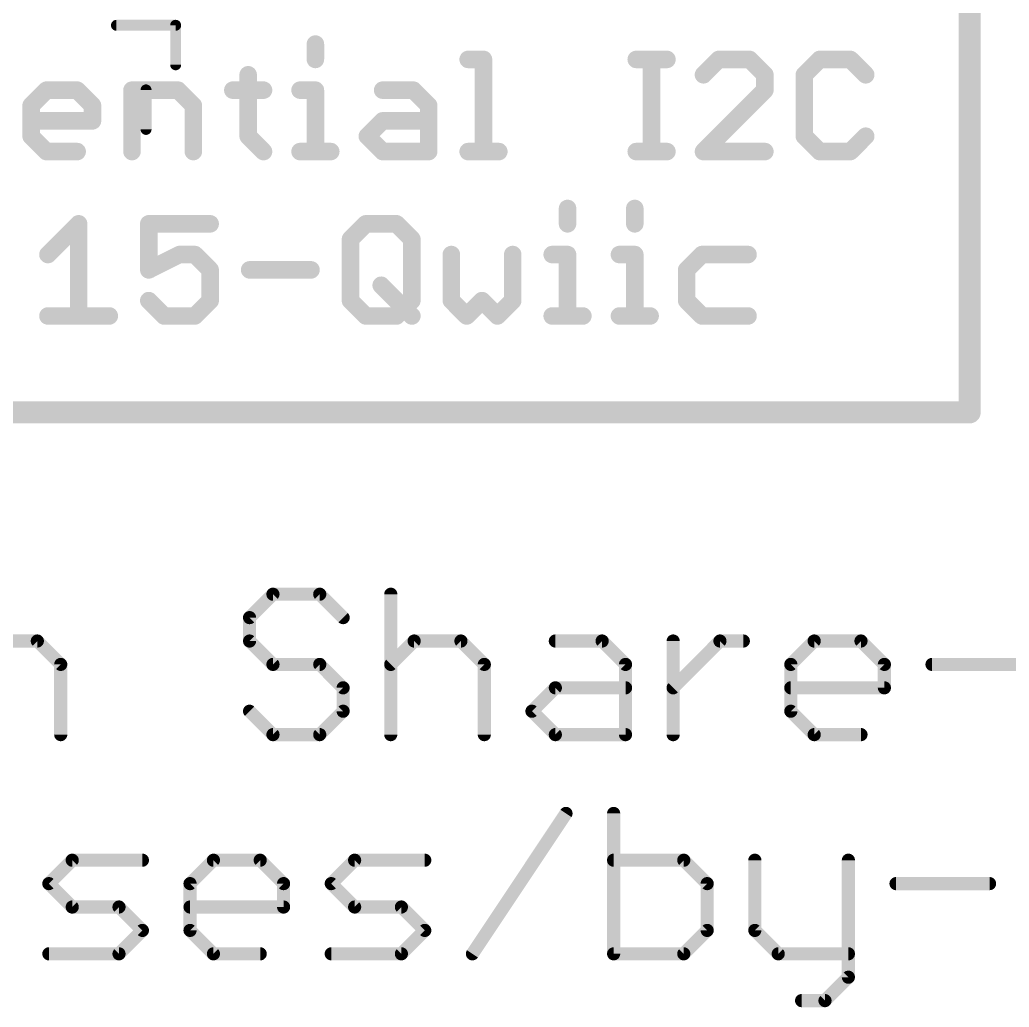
# Model space of a CAD drawing. Extents: x -37 to 70, y -9 to 26.
# Drawn here: x 33.44 to 44.91, y -6.89 to 4.55 of the extents above; entities that cross this region are included whole.
import ezdxf

# ---------------------------------------------------------------- set-up
doc = ezdxf.new("R2010")
doc.units = 0
for name, color, linetype in [('1', 12, 'CONTINUOUS'), ('16', 132, 'CONTINUOUS'), ('20', 53, 'CONTINUOUS'), ('21', 41, 'CONTINUOUS'), ('22', 40, 'CONTINUOUS'), ('51', 53, 'CONTINUOUS')]:
    doc.layers.add(name, color=color, linetype=linetype)

msp = doc.modelspace()

# ---------------------------------------------------------------- linework, layer by layer
at = {"layer": '1', "const_width": 0.254}
for points in [[(44.45, 25.4), (44.45, 0)], [(44.45, 0), (0, 0)]]:
    msp.add_lwpolyline(points, dxfattribs=at)
at = {"layer": '1', "const_width": 0.127}
for points in [[(44.45, -0.0635, 1), (44.45, 0.0635)], [(44.3865, 0, 1), (44.5135, 0)]]:
    msp.add_lwpolyline(points, format="xyb", dxfattribs=at)
at = {"layer": '16', "const_width": 0.254}
for points in [[(44.45, 25.4), (44.45, 0)], [(44.45, 0), (0, 0)]]:
    msp.add_lwpolyline(points, dxfattribs=at)
at = {"layer": '16', "const_width": 0.127}
for points in [[(44.45, -0.0635, 1), (44.45, 0.0635)], [(44.3865, 0, 1), (44.5135, 0)]]:
    msp.add_lwpolyline(points, format="xyb", dxfattribs=at)
at = {"layer": '20', "const_width": 0.2032}
for points in [[(44.45, 25.4), (44.45, 0)], [(44.45, 0), (0, 0)]]:
    msp.add_lwpolyline(points, dxfattribs=at)
at = {"layer": '20', "const_width": 0.1016}
for points in [[(44.3992, 0, 1), (44.5008, 0)], [(44.45, -0.0508, 1), (44.45, 0.0508)]]:
    msp.add_lwpolyline(points, format="xyb", dxfattribs=at)
at = {"layer": '21', "const_width": 0.2032}
for points in [[(36.863, 4.2683), (36.863, 4.0903)], [(38.6341, 4.0903), (38.812, 4.0903)], [(38.812, 4.0903), (38.812, 3.0226)], [(40.5831, 4.0903), (40.939, 4.0903)], [(40.761, 3.0226), (40.761, 4.0903)], [(41.5406, 4.0903), (41.3627, 3.9124)], [(41.8965, 4.0903), (41.5406, 4.0903)], [(42.0745, 3.9124), (41.8965, 4.0903)], [(42.71, 4.0903), (42.5321, 3.9124)], [(43.0659, 4.0903), (42.71, 4.0903)], [(43.2439, 3.9124), (43.0659, 4.0903)], [(36.0834, 3.9124), (36.0834, 3.2006)], [(42.0745, 3.7344), (42.0745, 3.9124)], [(42.5321, 3.9124), (42.5321, 3.2006)], [(33.5667, 3.5565), (33.7446, 3.7344)], [(33.7446, 3.7344), (34.1005, 3.7344)], [(34.1005, 3.7344), (34.2785, 3.5565)], [(34.7361, 3.0226), (34.7361, 3.7344)], [(34.7361, 3.7344), (35.2699, 3.7344)], [(35.2699, 3.7344), (35.4479, 3.5565)], [(35.9055, 3.7344), (36.2614, 3.7344)], [(36.6851, 3.7344), (36.863, 3.7344)], [(36.863, 3.7344), (36.863, 3.0226)], [(37.6426, 3.7344), (37.9985, 3.7344)], [(37.9985, 3.7344), (38.1765, 3.5565)], [(41.3627, 3.0226), (42.0745, 3.7344)], [(33.5667, 3.2006), (33.5667, 3.5565)], [(34.2785, 3.5565), (34.2785, 3.3785)], [(35.4479, 3.5565), (35.4479, 3.0226)], [(38.1765, 3.5565), (38.1765, 3.0226)], [(34.2785, 3.3785), (33.5667, 3.3785)], [(37.4647, 3.2006), (37.6426, 3.3785)], [(37.6426, 3.3785), (38.1765, 3.3785)], [(33.7446, 3.0226), (33.5667, 3.2006)], [(36.0834, 3.2006), (36.2614, 3.0226)], [(37.6426, 3.0226), (37.4647, 3.2006)], [(42.5321, 3.2006), (42.71, 3.0226)], [(43.0659, 3.0226), (43.2439, 3.2006)], [(34.1005, 3.0226), (33.7446, 3.0226)], [(36.6851, 3.0226), (37.041, 3.0226)], [(38.1765, 3.0226), (37.6426, 3.0226)], [(38.6341, 3.0226), (38.99, 3.0226)], [(40.5831, 3.0226), (40.939, 3.0226)], [(42.0745, 3.0226), (41.3627, 3.0226)], [(42.71, 3.0226), (43.0659, 3.0226)], [(39.7865, 2.3633), (39.7865, 2.1853)], [(40.5661, 2.3633), (40.5661, 2.1853)], [(33.7616, 1.8294), (34.1175, 2.1853)], [(34.1175, 2.1853), (34.1175, 1.1176)], [(35.6428, 2.1853), (34.931, 2.1853)], [(34.931, 2.1853), (34.931, 1.6515)], [(37.2698, 2.0074), (37.4477, 2.1853)], [(37.4477, 2.1853), (37.8036, 2.1853)], [(37.8036, 2.1853), (37.9816, 2.0074)], [(37.2698, 1.2955), (37.2698, 2.0074)], [(37.9816, 2.0074), (37.9816, 1.2955)], [(34.931, 1.6515), (35.2869, 1.8294)], [(35.2869, 1.8294), (35.4648, 1.8294)], [(35.4648, 1.8294), (35.6428, 1.6515)], [(38.4392, 1.8294), (38.4392, 1.2955)], [(39.151, 1.2955), (39.151, 1.8294)], [(39.6086, 1.8294), (39.7865, 1.8294)], [(39.7865, 1.8294), (39.7865, 1.1176)], [(40.3882, 1.8294), (40.5661, 1.8294)], [(40.5661, 1.8294), (40.5661, 1.1176)], [(41.3457, 1.8294), (41.1678, 1.6515)], [(41.8796, 1.8294), (41.3457, 1.8294)], [(35.6428, 1.6515), (35.6428, 1.2955)], [(36.1004, 1.6515), (36.8122, 1.6515)], [(41.1678, 1.6515), (41.1678, 1.2955)], [(37.6257, 1.4735), (37.9816, 1.1176)], [(35.1089, 1.1176), (34.931, 1.2955)], [(35.6428, 1.2955), (35.4648, 1.1176)], [(37.4477, 1.1176), (37.2698, 1.2955)], [(37.9816, 1.2955), (37.8036, 1.1176)], [(38.4392, 1.2955), (38.6171, 1.1176)], [(38.6171, 1.1176), (38.7951, 1.2955)], [(38.7951, 1.2955), (38.973, 1.1176)], [(38.973, 1.1176), (39.151, 1.2955)], [(41.1678, 1.2955), (41.3457, 1.1176)], [(33.7616, 1.1176), (34.4734, 1.1176)], [(35.4648, 1.1176), (35.1089, 1.1176)], [(37.8036, 1.1176), (37.4477, 1.1176)], [(39.6086, 1.1176), (39.9645, 1.1176)], [(40.3882, 1.1176), (40.7441, 1.1176)], [(41.3457, 1.1176), (41.8796, 1.1176)]]:
    msp.add_lwpolyline(points, dxfattribs=at)
at = {"layer": '21', "const_width": 0.1016}
for points in [[(36.9138, 4.2683, 1), (36.8122, 4.2683)], [(36.8122, 4.0903, 1), (36.9138, 4.0903)], [(38.6341, 4.1411, 1), (38.6341, 4.0395)], [(38.8628, 4.0903, 1), (38.7612, 4.0903)], [(38.812, 4.0395, 1), (38.812, 4.1411)], [(40.5831, 4.1411, 1), (40.5831, 4.0395)], [(40.8118, 4.0903, 1), (40.7102, 4.0903)], [(40.939, 4.0395, 1), (40.939, 4.1411)], [(41.5406, 4.1411, 1), (41.5406, 4.0395)], [(41.5765, 4.0544, 1), (41.5047, 4.1262)], [(41.9324, 4.1262, 1), (41.8606, 4.0544)], [(41.8965, 4.0395, 1), (41.8965, 4.1411)], [(42.71, 4.1411, 1), (42.71, 4.0395)], [(42.7459, 4.0544, 1), (42.6741, 4.1262)], [(43.1018, 4.1262, 1), (43.03, 4.0544)], [(43.0659, 4.0395, 1), (43.0659, 4.1411)], [(36.1342, 3.9124, 1), (36.0326, 3.9124)], [(41.3267, 3.9483, 1), (41.3986, 3.8764)], [(42.1253, 3.9124, 1), (42.0237, 3.9124)], [(42.0385, 3.8764, 1), (42.1104, 3.9483)], [(42.4961, 3.9483, 1), (42.568, 3.8764)], [(42.5829, 3.9124, 1), (42.4813, 3.9124)], [(43.2079, 3.8764, 1), (43.2798, 3.9483)], [(33.7446, 3.7852, 1), (33.7446, 3.6836)], [(33.7806, 3.6985, 1), (33.7087, 3.7703)], [(34.1365, 3.7703, 1), (34.0646, 3.6985)], [(34.1005, 3.6836, 1), (34.1005, 3.7852)], [(34.7869, 3.7344, 1), (34.6853, 3.7344)], [(34.7361, 3.7852, 1), (34.7361, 3.6836)], [(35.3059, 3.7703, 1), (35.234, 3.6985)], [(35.2699, 3.6836, 1), (35.2699, 3.7852)], [(35.9055, 3.7852, 1), (35.9055, 3.6836)], [(36.2614, 3.6836, 1), (36.2614, 3.7852)], [(36.6851, 3.7852, 1), (36.6851, 3.6836)], [(36.9138, 3.7344, 1), (36.8122, 3.7344)], [(36.863, 3.6836, 1), (36.863, 3.7852)], [(37.6426, 3.7852, 1), (37.6426, 3.6836)], [(38.0344, 3.7703, 1), (37.9626, 3.6985)], [(37.9985, 3.6836, 1), (37.9985, 3.7852)], [(42.1104, 3.6985, 1), (42.0385, 3.7703)], [(42.0237, 3.7344, 1), (42.1253, 3.7344)], [(33.6175, 3.5565, 1), (33.5159, 3.5565)], [(33.5308, 3.5924, 1), (33.6026, 3.5205)], [(34.3293, 3.5565, 1), (34.2277, 3.5565)], [(34.2426, 3.5205, 1), (34.3144, 3.5924)], [(35.4987, 3.5565, 1), (35.3971, 3.5565)], [(35.412, 3.5205, 1), (35.4838, 3.5924)], [(38.2273, 3.5565, 1), (38.1257, 3.5565)], [(38.1406, 3.5205, 1), (38.2124, 3.5924)], [(33.5667, 3.4293, 1), (33.5667, 3.3277)], [(34.2785, 3.3277, 1), (34.2785, 3.4293)], [(37.6426, 3.4293, 1), (37.6426, 3.3277)], [(37.6785, 3.3426, 1), (37.6067, 3.4144)], [(38.1765, 3.3277, 1), (38.1765, 3.4293)], [(34.2277, 3.3785, 1), (34.3293, 3.3785)], [(33.6026, 3.2365, 1), (33.5308, 3.1646)], [(33.5159, 3.2006, 1), (33.6175, 3.2006)], [(36.1193, 3.2365, 1), (36.0475, 3.1646)], [(36.0326, 3.2006, 1), (36.1342, 3.2006)], [(37.5006, 3.2365, 1), (37.4287, 3.1646)], [(37.4287, 3.2365, 1), (37.5006, 3.1646)], [(42.568, 3.2365, 1), (42.4961, 3.1646)], [(42.4813, 3.2006, 1), (42.5829, 3.2006)], [(43.2798, 3.1646, 1), (43.2079, 3.2365)], [(33.7446, 3.0734, 1), (33.7446, 2.9718)], [(33.7087, 2.9867, 1), (33.7806, 3.0585)], [(34.1005, 2.9718, 1), (34.1005, 3.0734)], [(36.2255, 2.9867, 1), (36.2973, 3.0585)], [(36.6851, 3.0734, 1), (36.6851, 2.9718)], [(37.041, 2.9718, 1), (37.041, 3.0734)], [(37.6426, 3.0734, 1), (37.6426, 2.9718)], [(37.6067, 2.9867, 1), (37.6785, 3.0585)], [(38.1765, 2.9718, 1), (38.1765, 3.0734)], [(38.6341, 3.0734, 1), (38.6341, 2.9718)], [(38.99, 2.9718, 1), (38.99, 3.0734)], [(40.5831, 3.0734, 1), (40.5831, 2.9718)], [(40.939, 2.9718, 1), (40.939, 3.0734)], [(41.3267, 3.0585, 1), (41.3986, 2.9867)], [(41.3627, 3.0734, 1), (41.3627, 2.9718)], [(42.0745, 2.9718, 1), (42.0745, 3.0734)], [(42.71, 3.0734, 1), (42.71, 2.9718)], [(42.6741, 2.9867, 1), (42.7459, 3.0585)], [(43.03, 3.0585, 1), (43.1018, 2.9867)], [(43.0659, 2.9718, 1), (43.0659, 3.0734)], [(34.6853, 3.0226, 1), (34.7869, 3.0226)], [(35.3971, 3.0226, 1), (35.4987, 3.0226)], [(36.8122, 3.0226, 1), (36.9138, 3.0226)], [(38.1257, 3.0226, 1), (38.2273, 3.0226)], [(38.7612, 3.0226, 1), (38.8628, 3.0226)], [(40.7102, 3.0226, 1), (40.8118, 3.0226)], [(39.8373, 2.3633, 1), (39.7357, 2.3633)], [(40.6169, 2.3633, 1), (40.5153, 2.3633)], [(34.1683, 2.1853, 1), (34.0667, 2.1853)], [(34.1534, 2.1494, 1), (34.0816, 2.2212)], [(34.931, 2.2361, 1), (34.931, 2.1345)], [(34.9818, 2.1853, 1), (34.8802, 2.1853)], [(35.6428, 2.1345, 1), (35.6428, 2.2361)], [(37.4477, 2.2361, 1), (37.4477, 2.1345)], [(37.4836, 2.1494, 1), (37.4118, 2.2212)], [(37.8396, 2.2212, 1), (37.7677, 2.1494)], [(37.8036, 2.1345, 1), (37.8036, 2.2361)], [(39.7357, 2.1853, 1), (39.8373, 2.1853)], [(40.5153, 2.1853, 1), (40.6169, 2.1853)], [(37.3206, 2.0074, 1), (37.219, 2.0074)], [(37.2339, 2.0433, 1), (37.3057, 1.9714)], [(38.0324, 2.0074, 1), (37.9308, 2.0074)], [(37.9457, 1.9714, 1), (38.0175, 2.0433)], [(33.7257, 1.8653, 1), (33.7975, 1.7935)], [(35.2869, 1.8802, 1), (35.2869, 1.7786)], [(35.3096, 1.784, 1), (35.2642, 1.8748)], [(35.5008, 1.8653, 1), (35.4289, 1.7935)], [(35.4648, 1.7786, 1), (35.4648, 1.8802)], [(38.49, 1.8294, 1), (38.3884, 1.8294)], [(39.2018, 1.8294, 1), (39.1002, 1.8294)], [(39.6086, 1.8802, 1), (39.6086, 1.7786)], [(39.8373, 1.8294, 1), (39.7357, 1.8294)], [(39.7865, 1.7786, 1), (39.7865, 1.8802)], [(40.3882, 1.8802, 1), (40.3882, 1.7786)], [(40.6169, 1.8294, 1), (40.5153, 1.8294)], [(40.5661, 1.7786, 1), (40.5661, 1.8802)], [(41.3457, 1.8802, 1), (41.3457, 1.7786)], [(41.3816, 1.7935, 1), (41.3098, 1.8653)], [(41.8796, 1.7786, 1), (41.8796, 1.8802)], [(34.9083, 1.6969, 1), (34.9537, 1.606)], [(35.6936, 1.6515, 1), (35.592, 1.6515)], [(35.6069, 1.6155, 1), (35.6787, 1.6874)], [(36.1004, 1.7023, 1), (36.1004, 1.6007)], [(36.8122, 1.6007, 1), (36.8122, 1.7023)], [(41.1318, 1.6874, 1), (41.2037, 1.6155)], [(41.2186, 1.6515, 1), (41.117, 1.6515)], [(34.8802, 1.6515, 1), (34.9818, 1.6515)], [(37.6616, 1.5094, 1), (37.5898, 1.4376)], [(34.9669, 1.3315, 1), (34.8951, 1.2596)], [(35.6787, 1.2596, 1), (35.6069, 1.3315)], [(37.3057, 1.3315, 1), (37.2339, 1.2596)], [(38.0175, 1.2596, 1), (37.9457, 1.3315)], [(38.4751, 1.3315, 1), (38.4033, 1.2596)], [(38.831, 1.3315, 1), (38.7592, 1.2596)], [(38.831, 1.2596, 1), (38.7592, 1.3315)], [(39.1869, 1.2596, 1), (39.1151, 1.3315)], [(41.2037, 1.3315, 1), (41.1318, 1.2596)], [(35.592, 1.2955, 1), (35.6936, 1.2955)], [(37.219, 1.2955, 1), (37.3206, 1.2955)], [(37.9308, 1.2955, 1), (38.0324, 1.2955)], [(38.3884, 1.2955, 1), (38.49, 1.2955)], [(39.1002, 1.2955, 1), (39.2018, 1.2955)], [(41.117, 1.2955, 1), (41.2186, 1.2955)], [(33.7616, 1.1684, 1), (33.7616, 1.0668)], [(34.0667, 1.1176, 1), (34.1683, 1.1176)], [(34.4734, 1.0668, 1), (34.4734, 1.1684)], [(35.1089, 1.1684, 1), (35.1089, 1.0668)], [(35.073, 1.0817, 1), (35.1449, 1.1535)], [(35.4289, 1.1535, 1), (35.5008, 1.0817)], [(35.4648, 1.0668, 1), (35.4648, 1.1684)], [(37.4477, 1.1684, 1), (37.4477, 1.0668)], [(37.4118, 1.0817, 1), (37.4836, 1.1535)], [(37.7677, 1.1535, 1), (37.8396, 1.0817)], [(37.8036, 1.0668, 1), (37.8036, 1.1684)], [(37.9457, 1.0817, 1), (38.0175, 1.1535)], [(38.5812, 1.1535, 1), (38.653, 1.0817)], [(38.5812, 1.0817, 1), (38.653, 1.1535)], [(38.9371, 1.1535, 1), (39.0089, 1.0817)], [(38.9371, 1.0817, 1), (39.0089, 1.1535)], [(39.6086, 1.1684, 1), (39.6086, 1.0668)], [(39.7357, 1.1176, 1), (39.8373, 1.1176)], [(39.9645, 1.0668, 1), (39.9645, 1.1684)], [(40.3882, 1.1684, 1), (40.3882, 1.0668)], [(40.5153, 1.1176, 1), (40.6169, 1.1176)], [(40.7441, 1.0668, 1), (40.7441, 1.1684)], [(41.3457, 1.1684, 1), (41.3457, 1.0668)], [(41.3098, 1.0817, 1), (41.3816, 1.1535)], [(41.8796, 1.0668, 1), (41.8796, 1.1684)]]:
    msp.add_lwpolyline(points, format="xyb", dxfattribs=at)
at = {"layer": '22', "const_width": 0.127}
for points in [[(34.5561, 4.4858), (35.2425, 4.4858)], [(35.2425, 4.4858), (35.2425, 4.0282)], [(34.8993, 3.7373), (34.8993, 3.2797)]]:
    msp.add_lwpolyline(points, dxfattribs=at)
at = {"layer": '22', "const_width": 0.0635}
for points in [[(34.5561, 4.5175, 1), (34.5561, 4.454)], [(35.2743, 4.4858, 1), (35.2107, 4.4858)], [(35.2425, 4.454, 1), (35.2425, 4.5175)], [(35.2107, 4.0282, 1), (35.2743, 4.0282)], [(34.9311, 3.7373, 1), (34.8676, 3.7373)], [(34.8676, 3.2797, 1), (34.9311, 3.2797)]]:
    msp.add_lwpolyline(points, format="xyb", dxfattribs=at)
at = {"layer": '51', "const_width": 0.1524}
for points in [[(36.3708, -2.1068), (36.0997, -2.378)], [(36.9131, -2.1068), (36.3708, -2.1068)], [(37.1843, -2.378), (36.9131, -2.1068)], [(37.7368, -2.1068), (37.7368, -3.7338)], [(36.0997, -2.378), (36.0997, -2.6491)], [(32.8253, -2.6491), (33.6388, -2.6491)], [(33.6388, -2.6491), (33.91, -2.9203)], [(36.0997, -2.6491), (36.3708, -2.9203)], [(37.7368, -2.9203), (38.008, -2.6491)], [(38.008, -2.6491), (38.5503, -2.6491)], [(38.5503, -2.6491), (38.8215, -2.9203)], [(39.6451, -2.6491), (40.1875, -2.6491)], [(40.1875, -2.6491), (40.4586, -2.9203)], [(41.0111, -3.7338), (41.0111, -2.6491)], [(41.0111, -3.1915), (41.5535, -2.6491)], [(41.5535, -2.6491), (41.8246, -2.6491)], [(42.3754, -2.9203), (42.6466, -2.6491)], [(42.6466, -2.6491), (43.1889, -2.6491)], [(43.1889, -2.6491), (43.4601, -2.9203)], [(33.91, -2.9203), (33.91, -3.7338)], [(36.3708, -2.9203), (36.9131, -2.9203)], [(36.9131, -2.9203), (37.1843, -3.1915)], [(38.8215, -2.9203), (38.8215, -3.7338)], [(40.4586, -2.9203), (40.4586, -3.7338)], [(42.3754, -3.4626), (42.3754, -2.9203)], [(43.4601, -2.9203), (43.4601, -3.1915)], [(44.0126, -2.9203), (45.0972, -2.9203)], [(37.1843, -3.1915), (37.1843, -3.4626)], [(39.374, -3.4626), (39.6451, -3.1915)], [(39.6451, -3.1915), (40.4586, -3.1915)], [(43.4601, -3.1915), (42.3754, -3.1915)], [(36.3708, -3.7338), (36.0997, -3.4626)], [(37.1843, -3.4626), (36.9131, -3.7338)], [(39.6451, -3.7338), (39.374, -3.4626)], [(42.6466, -3.7338), (42.3754, -3.4626)], [(36.9131, -3.7338), (36.3708, -3.7338)], [(40.4586, -3.7338), (39.6451, -3.7338)], [(43.1889, -3.7338), (42.6466, -3.7338)], [(38.6838, -6.2738), (39.7685, -4.6468)], [(40.321, -4.6468), (40.321, -6.2738)], [(33.7723, -5.4603), (34.0435, -5.1891)], [(34.0435, -5.1891), (34.857, -5.1891)], [(35.4095, -5.4603), (35.6806, -5.1891)], [(35.6806, -5.1891), (36.223, -5.1891)], [(36.223, -5.1891), (36.4941, -5.4603)], [(37.0466, -5.4603), (37.3178, -5.1891)], [(37.3178, -5.1891), (38.1313, -5.1891)], [(41.1344, -5.1891), (40.321, -5.1891)], [(41.4056, -5.4603), (41.1344, -5.1891)], [(41.9581, -5.1891), (41.9581, -6.0026)], [(43.0428, -5.1891), (43.0428, -6.545)], [(34.0435, -5.7315), (33.7723, -5.4603)], [(35.4095, -6.0026), (35.4095, -5.4603)], [(36.4941, -5.4603), (36.4941, -5.7315)], [(37.3178, -5.7315), (37.0466, -5.4603)], [(41.4056, -6.0026), (41.4056, -5.4603)], [(43.5953, -5.4603), (44.6799, -5.4603)], [(34.5858, -5.7315), (34.0435, -5.7315)], [(34.857, -6.0026), (34.5858, -5.7315)], [(36.4941, -5.7315), (35.4095, -5.7315)], [(37.8601, -5.7315), (37.3178, -5.7315)], [(38.1313, -6.0026), (37.8601, -5.7315)], [(34.5858, -6.2738), (34.857, -6.0026)], [(35.6806, -6.2738), (35.4095, -6.0026)], [(37.8601, -6.2738), (38.1313, -6.0026)], [(41.1344, -6.2738), (41.4056, -6.0026)], [(41.9581, -6.0026), (42.2293, -6.2738)], [(33.7723, -6.2738), (34.5858, -6.2738)], [(36.223, -6.2738), (35.6806, -6.2738)], [(37.0466, -6.2738), (37.8601, -6.2738)], [(40.321, -6.2738), (41.1344, -6.2738)], [(42.2293, -6.2738), (43.0428, -6.2738)], [(43.0428, -6.545), (42.7716, -6.8161)], [(42.7716, -6.8161), (42.5004, -6.8161)]]:
    msp.add_lwpolyline(points, dxfattribs=at)
at = {"layer": '51', "const_width": 0.0762}
for points in [[(36.3708, -2.0687, 1), (36.3708, -2.1449)], [(36.3978, -2.1338, 1), (36.3439, -2.0799)], [(36.9401, -2.0799, 1), (36.8862, -2.1338)], [(36.9131, -2.1449, 1), (36.9131, -2.0687)], [(37.7749, -2.1068, 1), (37.6987, -2.1068)], [(36.0727, -2.351, 1), (36.1266, -2.4049)], [(36.1378, -2.378, 1), (36.0616, -2.378)], [(37.1574, -2.4049, 1), (37.2113, -2.351)], [(33.6658, -2.6222, 1), (33.6119, -2.6761)], [(33.6388, -2.6872, 1), (33.6388, -2.611)], [(36.1266, -2.6222, 1), (36.0727, -2.6761)], [(36.0616, -2.6491, 1), (36.1378, -2.6491)], [(38.008, -2.611, 1), (38.008, -2.6872)], [(38.0349, -2.6761, 1), (37.981, -2.6222)], [(38.5772, -2.6222, 1), (38.5234, -2.6761)], [(38.5503, -2.6872, 1), (38.5503, -2.611)], [(39.6451, -2.611, 1), (39.6451, -2.6872)], [(40.2144, -2.6222, 1), (40.1605, -2.6761)], [(40.1875, -2.6872, 1), (40.1875, -2.611)], [(41.0492, -2.6491, 1), (40.973, -2.6491)], [(41.5535, -2.611, 1), (41.5535, -2.6872)], [(41.5804, -2.6761, 1), (41.5265, -2.6222)], [(41.8246, -2.6872, 1), (41.8246, -2.611)], [(42.6466, -2.611, 1), (42.6466, -2.6872)], [(42.6735, -2.6761, 1), (42.6196, -2.6222)], [(43.2159, -2.6222, 1), (43.162, -2.6761)], [(43.1889, -2.6872, 1), (43.1889, -2.611)], [(33.9481, -2.9203, 1), (33.8719, -2.9203)], [(33.8831, -2.9472, 1), (33.9369, -2.8934)], [(36.3708, -2.8822, 1), (36.3708, -2.9584)], [(36.3439, -2.9472, 1), (36.3978, -2.8934)], [(36.9401, -2.8934, 1), (36.8862, -2.9472)], [(36.9131, -2.9584, 1), (36.9131, -2.8822)], [(37.7099, -2.8934, 1), (37.7638, -2.9472)], [(38.8596, -2.9203, 1), (38.7834, -2.9203)], [(38.7945, -2.9472, 1), (38.8484, -2.8934)], [(40.4967, -2.9203, 1), (40.4205, -2.9203)], [(40.4317, -2.9472, 1), (40.4856, -2.8934)], [(42.4135, -2.9203, 1), (42.3373, -2.9203)], [(42.3485, -2.8934, 1), (42.4024, -2.9472)], [(43.4982, -2.9203, 1), (43.422, -2.9203)], [(43.4331, -2.9472, 1), (43.487, -2.8934)], [(44.0126, -2.8822, 1), (44.0126, -2.9584)], [(37.2224, -3.1915, 1), (37.1462, -3.1915)], [(37.1574, -3.2184, 1), (37.2113, -3.1645)], [(39.6451, -3.1534, 1), (39.6451, -3.2296)], [(39.6721, -3.2184, 1), (39.6182, -3.1645)], [(40.4586, -3.2296, 1), (40.4586, -3.1534)], [(40.9842, -3.1645, 1), (41.0381, -3.2184)], [(42.3754, -3.1534, 1), (42.3754, -3.2296)], [(43.422, -3.1915, 1), (43.4982, -3.1915)], [(43.4601, -3.2296, 1), (43.4601, -3.1534)], [(36.1266, -3.4357, 1), (36.0727, -3.4896)], [(37.1462, -3.4626, 1), (37.2224, -3.4626)], [(37.2113, -3.4896, 1), (37.1574, -3.4357)], [(39.4009, -3.4357, 1), (39.347, -3.4896)], [(39.347, -3.4357, 1), (39.4009, -3.4896)], [(42.4024, -3.4357, 1), (42.3485, -3.4896)], [(42.3373, -3.4626, 1), (42.4135, -3.4626)], [(36.3708, -3.6957, 1), (36.3708, -3.7719)], [(36.3439, -3.7607, 1), (36.3978, -3.7069)], [(36.8862, -3.7069, 1), (36.9401, -3.7607)], [(36.9131, -3.7719, 1), (36.9131, -3.6957)], [(39.6451, -3.6957, 1), (39.6451, -3.7719)], [(39.6182, -3.7607, 1), (39.6721, -3.7069)], [(40.4586, -3.7719, 1), (40.4586, -3.6957)], [(42.6466, -3.6957, 1), (42.6466, -3.7719)], [(42.6196, -3.7607, 1), (42.6735, -3.7069)], [(43.1889, -3.7719, 1), (43.1889, -3.6957)], [(33.8719, -3.7338, 1), (33.9481, -3.7338)], [(37.6987, -3.7338, 1), (37.7749, -3.7338)], [(38.7834, -3.7338, 1), (38.8596, -3.7338)], [(40.4205, -3.7338, 1), (40.4967, -3.7338)], [(40.973, -3.7338, 1), (41.0492, -3.7338)], [(39.8002, -4.6679, 1), (39.7368, -4.6257)], [(40.3591, -4.6468, 1), (40.2829, -4.6468)], [(34.0435, -5.151, 1), (34.0435, -5.2272)], [(34.0704, -5.2161, 1), (34.0165, -5.1622)], [(34.857, -5.2272, 1), (34.857, -5.151)], [(35.6806, -5.151, 1), (35.6806, -5.2272)], [(35.7076, -5.2161, 1), (35.6537, -5.1622)], [(36.2499, -5.1622, 1), (36.196, -5.2161)], [(36.223, -5.2272, 1), (36.223, -5.151)], [(37.3178, -5.151, 1), (37.3178, -5.2272)], [(37.3447, -5.2161, 1), (37.2909, -5.1622)], [(38.1313, -5.2272, 1), (38.1313, -5.151)], [(40.321, -5.151, 1), (40.321, -5.2272)], [(41.1614, -5.1622, 1), (41.1075, -5.2161)], [(41.1344, -5.2272, 1), (41.1344, -5.151)], [(41.9962, -5.1891, 1), (41.92, -5.1891)], [(43.0809, -5.1891, 1), (43.0047, -5.1891)], [(33.7993, -5.4334, 1), (33.7454, -5.4872)], [(35.4476, -5.4603, 1), (35.3714, -5.4603)], [(36.5322, -5.4603, 1), (36.456, -5.4603)], [(37.0736, -5.4334, 1), (37.0197, -5.4872)], [(41.4437, -5.4603, 1), (41.3675, -5.4603)], [(43.5953, -5.4222, 1), (43.5953, -5.4984)], [(44.6799, -5.4984, 1), (44.6799, -5.4222)], [(33.7454, -5.4334, 1), (33.7993, -5.4872)], [(35.3825, -5.4334, 1), (35.4364, -5.4872)], [(36.4672, -5.4872, 1), (36.5211, -5.4334)], [(37.0197, -5.4334, 1), (37.0736, -5.4872)], [(41.3787, -5.4872, 1), (41.4326, -5.4334)], [(34.0435, -5.6934, 1), (34.0435, -5.7696)], [(34.0165, -5.7584, 1), (34.0704, -5.7045)], [(34.6128, -5.7045, 1), (34.5589, -5.7584)], [(34.5858, -5.7696, 1), (34.5858, -5.6934)], [(35.4095, -5.6934, 1), (35.4095, -5.7696)], [(36.456, -5.7315, 1), (36.5322, -5.7315)], [(36.4941, -5.7696, 1), (36.4941, -5.6934)], [(37.3178, -5.6934, 1), (37.3178, -5.7696)], [(37.2909, -5.7584, 1), (37.3447, -5.7045)], [(37.8871, -5.7045, 1), (37.8332, -5.7584)], [(37.8601, -5.7696, 1), (37.8601, -5.6934)], [(34.8839, -6.0296, 1), (34.83, -5.9757)], [(34.83, -6.0296, 1), (34.8839, -5.9757)], [(35.4364, -5.9757, 1), (35.3825, -6.0296)], [(35.3714, -6.0026, 1), (35.4476, -6.0026)], [(38.1582, -6.0296, 1), (38.1044, -5.9757)], [(38.1044, -6.0296, 1), (38.1582, -5.9757)], [(41.3675, -6.0026, 1), (41.4437, -6.0026)], [(41.4325, -6.0296, 1), (41.3787, -5.9757)], [(41.985, -5.9757, 1), (41.9312, -6.0296)], [(41.92, -6.0026, 1), (41.9962, -6.0026)], [(33.7723, -6.2357, 1), (33.7723, -6.3119)], [(34.5589, -6.2469, 1), (34.6128, -6.3007)], [(34.5858, -6.3119, 1), (34.5858, -6.2357)], [(35.6806, -6.2357, 1), (35.6806, -6.3119)], [(35.6537, -6.3007, 1), (35.7076, -6.2469)], [(36.223, -6.3119, 1), (36.223, -6.2357)], [(37.0466, -6.2357, 1), (37.0466, -6.3119)], [(37.8332, -6.2469, 1), (37.8871, -6.3007)], [(37.8601, -6.3119, 1), (37.8601, -6.2357)], [(38.6521, -6.2527, 1), (38.7155, -6.2949)], [(40.321, -6.2357, 1), (40.321, -6.3119)], [(40.2829, -6.2738, 1), (40.3591, -6.2738)], [(41.1075, -6.2469, 1), (41.1614, -6.3007)], [(41.1344, -6.3119, 1), (41.1344, -6.2357)], [(42.2293, -6.2357, 1), (42.2293, -6.3119)], [(42.2023, -6.3007, 1), (42.2562, -6.2469)], [(43.0428, -6.3119, 1), (43.0428, -6.2357)], [(43.0047, -6.545, 1), (43.0809, -6.545)], [(43.0697, -6.5719, 1), (43.0158, -6.518)], [(42.5004, -6.778, 1), (42.5004, -6.8542)], [(42.7447, -6.7892, 1), (42.7985, -6.8431)], [(42.7716, -6.8542, 1), (42.7716, -6.778)]]:
    msp.add_lwpolyline(points, format="xyb", dxfattribs=at)

doc.saveas('drawing.dxf')
